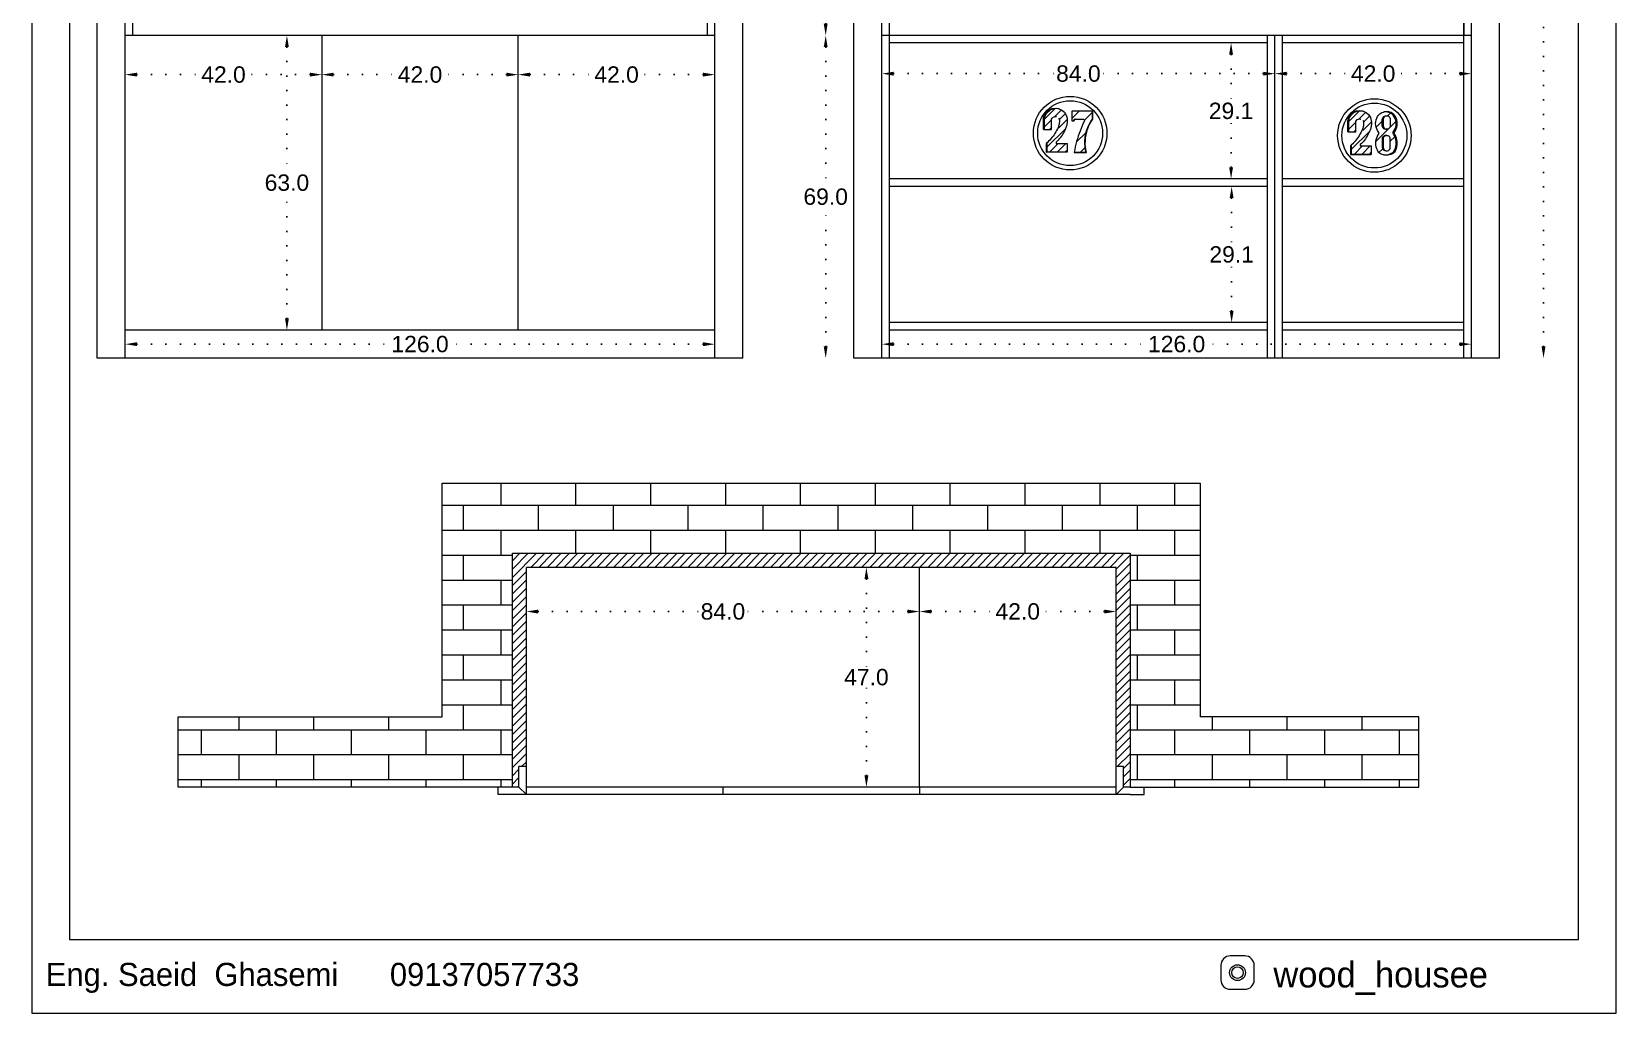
# Model space of a CAD drawing. Header units: inches. Extents: x 9 to 3530, y 10 to 1401.
# Drawn here: x 281.4 to 620.1, y 33.4 to 243.3 of the extents above; entities that cross this region are included whole.
import ezdxf

# ---------------------------------------------------------------- set-up
doc = ezdxf.new("R2010")
doc.units = ezdxf.units.IN
doc.header["$MEASUREMENT"] = 0
doc.linetypes.add('ACAD_ISO07W100', pattern=[3, 0, -3])
doc.styles.get("Standard").update_dxf_attribs({"font": 'arial.ttf'})
doc.dimstyles.get("Standard").update_dxf_attribs({"dimtxt": 3.5, "dimasz": 2.5, "dimexe": 0.18, "dimexo": 0.0625, "dimgap": 0.09, "dimtad": 0, "dimtih": 1, "dimtoh": 1, "dimdec": 1, "dimzin": 0, "dimdsep": 46, "dimtxsty": 'Standard', "dimcen": 0.09, "dimse1": 1, "dimse2": 1, "dimadec": 0, "dimazin": 0, "dimtfac": 1, "dimtdec": 1, "dimtix": 1, "dimtofl": 0, "dimtmove": 0, "dimatfit": 3, "dimfxl": 1, "dimtolj": 1, "dimtzin": 0, "dimarcsym": 0})

# ---------------------------------------------------------------- blocks, each defined once
blk = doc.blocks.new('*D97')
at = {"color": 0, "linetype": 'ACAD_ISO07W100', "lineweight": -2, "transparency": 16777216}
for p, q in [((335.97, 239.97), (335.97, 212.85)), ((335.97, 181.97), (335.97, 209.09))]:
    blk.add_line(p, q, dxfattribs=at)
at = {"color": 0, "transparency": 16777216}
for points in [[(335.56, 239.97), (336.39, 239.97), (335.97, 242.47)], [(335.56, 181.97), (336.39, 181.97), (335.97, 179.47)]]:
    blk.add_solid(points, dxfattribs=at)
at = {"layer": 'Defpoints', "color": 0, "transparency": 16777216}
for p in [(335.97, 242.47), (343.42, 242.47), (343.42, 179.47)]:
    blk.add_point(p, dxfattribs=at)
at = {"color": 0, "lineweight": 20, "transparency": 16777216, "insert": (335.97, 210.97), "char_height": 3.5, "attachment_point": 5}
blk.add_mtext('\\A1;63.0', dxfattribs=at)
blk = doc.blocks.new('*D98')
at = {"color": 0, "linetype": 'ACAD_ISO07W100', "lineweight": -2, "transparency": 16777216}
for p, q in [((303.92, 176.45), (358.59, 176.45)), ((424.92, 176.45), (370.24, 176.45))]:
    blk.add_line(p, q, dxfattribs=at)
at = {"color": 0, "transparency": 16777216}
for points in [[(303.92, 176.86), (303.92, 176.03), (301.42, 176.45)], [(424.92, 176.86), (424.92, 176.03), (427.42, 176.45)]]:
    blk.add_solid(points, dxfattribs=at)
at = {"layer": 'Defpoints', "color": 0, "transparency": 16777216}
for p in [(301.42, 179.47), (427.42, 179.47), (427.42, 176.45)]:
    blk.add_point(p, dxfattribs=at)
at = {"color": 0, "lineweight": 20, "transparency": 16777216, "insert": (364.42, 176.45), "char_height": 3.5, "attachment_point": 5}
blk.add_mtext('\\A1;126.0', dxfattribs=at)
blk = doc.blocks.new('*D99')
at = {"color": 0, "linetype": 'ACAD_ISO07W100', "lineweight": -2, "transparency": 16777216}
for p, q in [((303.92, 234.08), (317.72, 234.08)), ((340.92, 234.08), (327.12, 234.08))]:
    blk.add_line(p, q, dxfattribs=at)
at = {"color": 0, "transparency": 16777216}
for points in [[(303.92, 234.5), (303.92, 233.67), (301.42, 234.08)], [(340.92, 234.5), (340.92, 233.67), (343.42, 234.08)]]:
    blk.add_solid(points, dxfattribs=at)
at = {"layer": 'Defpoints', "color": 0, "transparency": 16777216}
for p in [(343.42, 242.47), (301.42, 234.08), (301.42, 173.47)]:
    blk.add_point(p, dxfattribs=at)
at = {"color": 0, "lineweight": 20, "transparency": 16777216, "insert": (322.42, 234.08), "char_height": 3.5, "attachment_point": 5}
blk.add_mtext('\\A1;42.0', dxfattribs=at)
blk = doc.blocks.new('*D100')
at = {"color": 0, "linetype": 'ACAD_ISO07W100', "lineweight": -2, "transparency": 16777216}
for p, q in [((345.92, 234.08), (359.72, 234.08)), ((382.92, 234.08), (369.12, 234.08))]:
    blk.add_line(p, q, dxfattribs=at)
at = {"color": 0, "transparency": 16777216}
for points in [[(345.92, 234.5), (345.92, 233.67), (343.42, 234.08)], [(382.92, 234.5), (382.92, 233.67), (385.42, 234.08)]]:
    blk.add_solid(points, dxfattribs=at)
at = {"layer": 'Defpoints', "color": 0, "transparency": 16777216}
for p in [(343.42, 242.47), (385.42, 242.47), (343.42, 234.08)]:
    blk.add_point(p, dxfattribs=at)
at = {"color": 0, "lineweight": 20, "transparency": 16777216, "insert": (364.42, 234.08), "char_height": 3.5, "attachment_point": 5}
blk.add_mtext('\\A1;42.0', dxfattribs=at)
blk = doc.blocks.new('*D101')
at = {"color": 0, "linetype": 'ACAD_ISO07W100', "lineweight": -2, "transparency": 16777216}
for p, q in [((387.92, 234.08), (401.72, 234.08)), ((424.92, 234.08), (411.12, 234.08))]:
    blk.add_line(p, q, dxfattribs=at)
at = {"color": 0, "transparency": 16777216}
for points in [[(387.92, 234.5), (387.92, 233.67), (385.42, 234.08)], [(424.92, 234.5), (424.92, 233.67), (427.42, 234.08)]]:
    blk.add_solid(points, dxfattribs=at)
at = {"layer": 'Defpoints', "color": 0, "transparency": 16777216}
for p in [(385.42, 242.47), (385.42, 234.08), (427.42, 173.47)]:
    blk.add_point(p, dxfattribs=at)
at = {"color": 0, "lineweight": 20, "transparency": 16777216, "insert": (406.42, 234.08), "char_height": 3.5, "attachment_point": 5}
blk.add_mtext('\\A1;42.0', dxfattribs=at)
blk = doc.blocks.new('*D106')
at = {"color": 0, "linetype": 'ACAD_ISO07W100', "lineweight": -2, "transparency": 16777216}
for p, q in [((389.65, 119.28), (424.52, 119.28)), ((468.65, 119.28), (433.79, 119.28))]:
    blk.add_line(p, q, dxfattribs=at)
at = {"color": 0, "transparency": 16777216}
for points in [[(389.65, 119.69), (389.65, 118.86), (387.15, 119.28)], [(468.65, 119.69), (468.65, 118.86), (471.15, 119.28)]]:
    blk.add_solid(points, dxfattribs=at)
at = {"layer": 'Defpoints', "color": 0, "transparency": 16777216}
for p in [(387.15, 128.73), (471.15, 128.73), (387.15, 119.28)]:
    blk.add_point(p, dxfattribs=at)
at = {"color": 0, "lineweight": 20, "transparency": 16777216, "insert": (429.15, 119.28), "char_height": 3.5, "attachment_point": 5}
blk.add_mtext('\\A1;84.0', dxfattribs=at)
blk = doc.blocks.new('*D107')
at = {"color": 0, "linetype": 'ACAD_ISO07W100', "lineweight": -2, "transparency": 16777216}
for p, q in [((473.65, 119.28), (487.45, 119.28)), ((510.65, 119.28), (496.85, 119.28))]:
    blk.add_line(p, q, dxfattribs=at)
at = {"color": 0, "transparency": 16777216}
for points in [[(473.65, 119.69), (473.65, 118.86), (471.15, 119.28)], [(510.65, 119.69), (510.65, 118.86), (513.15, 119.28)]]:
    blk.add_solid(points, dxfattribs=at)
at = {"layer": 'Defpoints', "color": 0, "transparency": 16777216}
for p in [(471.15, 128.73), (513.15, 128.73), (471.15, 119.28)]:
    blk.add_point(p, dxfattribs=at)
at = {"color": 0, "lineweight": 20, "transparency": 16777216, "insert": (492.15, 119.28), "char_height": 3.5, "attachment_point": 5}
blk.add_mtext('\\A1;42.0', dxfattribs=at)
blk = doc.blocks.new('*D108')
at = {"color": 0, "linetype": 'ACAD_ISO07W100', "lineweight": -2, "transparency": 16777216}
for p, q in [((459.81, 126.23), (459.81, 107.11)), ((459.81, 84.23), (459.81, 103.36))]:
    blk.add_line(p, q, dxfattribs=at)
at = {"color": 0, "transparency": 16777216}
for points in [[(459.4, 126.23), (460.23, 126.23), (459.81, 128.73)], [(459.4, 84.23), (460.23, 84.23), (459.81, 81.73)]]:
    blk.add_solid(points, dxfattribs=at)
at = {"layer": 'Defpoints', "color": 0, "transparency": 16777216}
for p in [(459.81, 128.73), (471.15, 128.73), (471.15, 81.73)]:
    blk.add_point(p, dxfattribs=at)
at = {"color": 0, "lineweight": 20, "transparency": 16777216, "insert": (459.81, 105.23), "char_height": 3.5, "attachment_point": 5}
blk.add_mtext('\\A1;47.0', dxfattribs=at)
blk = doc.blocks.new('*D115')
at = {"color": 0, "linetype": 'ACAD_ISO07W100', "lineweight": -2, "transparency": 16777216}
for p, q in [((465.61, 176.45), (520.29, 176.45)), ((586.61, 176.45), (531.94, 176.45))]:
    blk.add_line(p, q, dxfattribs=at)
at = {"color": 0, "transparency": 16777216}
for points in [[(465.61, 176.86), (465.61, 176.03), (463.11, 176.45)], [(586.61, 176.86), (586.61, 176.03), (589.11, 176.45)]]:
    blk.add_solid(points, dxfattribs=at)
at = {"layer": 'Defpoints', "color": 0, "transparency": 16777216}
for p in [(463.11, 179.47), (589.11, 179.47), (589.11, 176.45)]:
    blk.add_point(p, dxfattribs=at)
at = {"color": 0, "lineweight": 20, "transparency": 16777216, "insert": (526.11, 176.45), "char_height": 3.5, "attachment_point": 5}
blk.add_mtext('\\A1;126.0', dxfattribs=at)
blk = doc.blocks.new('*D122')
at = {"color": 0, "linetype": 'ACAD_ISO07W100', "lineweight": -2, "transparency": 16777216}
for p, q in [((537.86, 207.67), (537.86, 197.5)), ((537.86, 183.57), (537.86, 193.74))]:
    blk.add_line(p, q, dxfattribs=at)
at = {"color": 0, "transparency": 16777216}
for points in [[(537.44, 207.67), (538.28, 207.67), (537.86, 210.17)], [(537.44, 183.57), (538.28, 183.57), (537.86, 181.07)]]:
    blk.add_solid(points, dxfattribs=at)
at = {"layer": 'Defpoints', "color": 0, "transparency": 16777216}
for p in [(464.71, 210.17), (464.71, 181.07), (537.86, 181.07)]:
    blk.add_point(p, dxfattribs=at)
at = {"color": 0, "lineweight": 20, "transparency": 16777216, "insert": (537.86, 195.62), "char_height": 3.5, "attachment_point": 5}
blk.add_mtext('\\A1;29.1', dxfattribs=at)
blk = doc.blocks.new('*D124')
at = {"color": 0, "linetype": 'ACAD_ISO07W100', "lineweight": -2, "transparency": 16777216}
for p, q in [((537.74, 238.37), (537.74, 228.2)), ((537.74, 214.27), (537.74, 224.44))]:
    blk.add_line(p, q, dxfattribs=at)
at = {"color": 0, "transparency": 16777216}
for points in [[(537.33, 238.37), (538.16, 238.37), (537.74, 240.87)], [(537.33, 214.27), (538.16, 214.27), (537.74, 211.77)]]:
    blk.add_solid(points, dxfattribs=at)
at = {"layer": 'Defpoints', "color": 0, "transparency": 16777216}
for p in [(464.71, 240.87), (464.71, 211.77), (537.74, 211.77)]:
    blk.add_point(p, dxfattribs=at)
at = {"color": 0, "lineweight": 20, "transparency": 16777216, "insert": (537.74, 226.32), "char_height": 3.5, "attachment_point": 5}
blk.add_mtext('\\A1;29.1', dxfattribs=at)
blk = doc.blocks.new('*D125')
at = {"color": 0, "linetype": 'ACAD_ISO07W100', "lineweight": -2, "transparency": 16777216}
for p, q in [((451.11, 239.97), (451.11, 209.85)), ((451.11, 175.97), (451.11, 206.09))]:
    blk.add_line(p, q, dxfattribs=at)
at = {"color": 0, "transparency": 16777216}
for points in [[(450.69, 239.97), (451.52, 239.97), (451.11, 242.47)], [(450.69, 175.97), (451.52, 175.97), (451.11, 173.47)]]:
    blk.add_solid(points, dxfattribs=at)
at = {"layer": 'Defpoints', "color": 0, "transparency": 16777216}
for p in [(451.11, 242.47), (463.11, 242.47), (457.11, 173.47)]:
    blk.add_point(p, dxfattribs=at)
at = {"color": 0, "lineweight": 20, "transparency": 16777216, "insert": (451.11, 207.97), "char_height": 3.5, "attachment_point": 5}
blk.add_mtext('\\A1;69.0', dxfattribs=at)
blk = doc.blocks.new('*D126')
at = {"color": 0, "linetype": 'ACAD_ISO07W100', "lineweight": -2, "transparency": 16777216}
for p, q in [((451.11, 397.97), (451.11, 323.35)), ((451.11, 244.97), (451.11, 319.59))]:
    blk.add_line(p, q, dxfattribs=at)
at = {"color": 0, "transparency": 16777216}
for points in [[(450.69, 397.97), (451.52, 397.97), (451.11, 400.47)], [(450.69, 244.97), (451.52, 244.97), (451.11, 242.47)]]:
    blk.add_solid(points, dxfattribs=at)
at = {"layer": 'Defpoints', "color": 0, "transparency": 16777216}
for p in [(451.11, 400.47), (463.11, 400.47), (463.11, 242.47)]:
    blk.add_point(p, dxfattribs=at)
at = {"color": 0, "lineweight": 20, "transparency": 16777216, "insert": (451.11, 321.47), "char_height": 3.5, "attachment_point": 5}
blk.add_mtext('\\A1;158.0', dxfattribs=at)
blk = doc.blocks.new('*D129')
at = {"color": 0, "linetype": 'ACAD_ISO07W100', "lineweight": -2, "transparency": 16777216}
for p, q in [((604.51, 453.97), (604.51, 316.85)), ((604.51, 175.97), (604.51, 313.09))]:
    blk.add_line(p, q, dxfattribs=at)
at = {"color": 0, "transparency": 16777216}
for points in [[(604.09, 453.97), (604.93, 453.97), (604.51, 456.47)], [(604.09, 175.97), (604.93, 175.97), (604.51, 173.47)]]:
    blk.add_solid(points, dxfattribs=at)
at = {"layer": 'Defpoints', "color": 0, "transparency": 16777216}
for p in [(595.11, 456.47), (604.51, 456.47), (595.11, 173.47)]:
    blk.add_point(p, dxfattribs=at)
at = {"color": 0, "lineweight": 20, "transparency": 16777216, "insert": (604.51, 314.97), "char_height": 3.5, "attachment_point": 5}
blk.add_mtext('\\A1;283.0', dxfattribs=at)
blk = doc.blocks.new('*D132')
at = {"color": 0, "linetype": 'ACAD_ISO07W100', "lineweight": -2, "transparency": 16777216}
for p, q in [((465.61, 234.29), (500.48, 234.29)), ((544.61, 234.29), (509.75, 234.29))]:
    blk.add_line(p, q, dxfattribs=at)
at = {"color": 0, "transparency": 16777216}
for points in [[(465.61, 234.7), (465.61, 233.87), (463.11, 234.29)], [(544.61, 234.7), (544.61, 233.87), (547.11, 234.29)]]:
    blk.add_solid(points, dxfattribs=at)
at = {"layer": 'Defpoints', "color": 0, "transparency": 16777216}
for p in [(547.11, 242.47), (547.11, 234.29), (463.11, 173.47)]:
    blk.add_point(p, dxfattribs=at)
at = {"color": 0, "lineweight": 20, "transparency": 16777216, "insert": (505.11, 234.29), "char_height": 3.5, "attachment_point": 5}
blk.add_mtext('\\A1;84.0', dxfattribs=at)
blk = doc.blocks.new('*D133')
at = {"color": 0, "linetype": 'ACAD_ISO07W100', "lineweight": -2, "transparency": 16777216}
for p, q in [((549.61, 234.29), (563.41, 234.29)), ((586.61, 234.29), (572.81, 234.29))]:
    blk.add_line(p, q, dxfattribs=at)
at = {"color": 0, "transparency": 16777216}
for points in [[(549.61, 234.7), (549.61, 233.87), (547.11, 234.29)], [(586.61, 234.7), (586.61, 233.87), (589.11, 234.29)]]:
    blk.add_solid(points, dxfattribs=at)
at = {"layer": 'Defpoints', "color": 0, "transparency": 16777216}
for p in [(547.11, 242.47), (589.11, 234.29), (589.11, 173.47)]:
    blk.add_point(p, dxfattribs=at)
at = {"color": 0, "lineweight": 20, "transparency": 16777216, "insert": (568.11, 234.29), "char_height": 3.5, "attachment_point": 5}
blk.add_mtext('\\A1;42.0', dxfattribs=at)

msp = doc.modelspace()

# ---------------------------------------------------------------- hatches: boundary and pattern name
at = {"lineweight": 20}
h = msp.add_hatch(dxfattribs=at)
h.set_pattern_fill('ANSI31', color=256, scale=9.218651)
h.set_pattern_definition([(45, (-137.534, 795.0799), (-0.8148213, 0.8148213), [])])
h.paths.add_polyline_path([(502.69, 219.34), (500.33, 219.34), (500.33, 219.61), (500.57, 219.84), (500.81, 220.08), (501.03, 220.33), (501.24, 220.59), (501.44, 220.85), (501.62, 221.13), (501.8, 221.41), (501.97, 221.7), (502.12, 221.99), (502.26, 222.29), (502.39, 222.6), (502.43, 222.72), (502.51, 222.91), (502.57, 223.11), (502.62, 223.31), (502.66, 223.51), (502.69, 223.71), (502.72, 223.92), (502.73, 224.12), (502.72, 224.33), (502.71, 224.53), (502.69, 224.74), (502.49, 225.43), (502.11, 226.04), (501.56, 226.52), (500.97, 226.79), (500.35, 226.88), (499.64, 226.78), (498.99, 226.48), (498.45, 226.01), (498.07, 225.4), (497.87, 224.71), (497.88, 224), (497.88, 222.35), (499.36, 222.35), (499.36, 224.52), (499.49, 224.78), (499.69, 224.96), (499.92, 225.08), (500.19, 225.12), (500.35, 225.1), (500.45, 225.08), (500.46, 225.08), (500.61, 225.05), (500.85, 224.94), (501.04, 224.75), (501.16, 224.52), (501.21, 224.26), (501.21, 224.09), (501.2, 223.92), (501.19, 223.76), (501.16, 223.59), (501.13, 223.43), (501.09, 223.27), (501.04, 223.11), (500.99, 222.95), (500.92, 222.79), (500.85, 222.64), (500.78, 222.47), (500.61, 222.15), (500.44, 221.83), (500.26, 221.53), (500.06, 221.23), (499.86, 220.94), (499.64, 220.65), (499.41, 220.38), (499.17, 220.11), (498.92, 219.85), (498.67, 219.6), (498.4, 219.37), (498.4, 217.54), (502.69, 217.54)])
h = msp.add_hatch(dxfattribs=at)
h.set_pattern_fill('ANSI31', color=256, scale=17)
h.set_pattern_definition([(45, (-474.6085, 1109.597), (-1.502602, 1.502602), [])])
h.paths.add_polyline_path([(506.49, 220.57), (506.59, 221.18), (506.73, 221.79), (506.91, 222.38), (507.13, 222.95), (507.4, 223.51), (507.7, 224.05), (508.04, 224.57), (508.04, 226.24), (503.71, 226.24), (503.71, 224.21), (504.09, 224.21), (504.1, 224.26), (504.13, 224.36), (504.18, 224.44), (504.26, 224.51), (504.35, 224.55), (504.38, 224.56), (504.33, 224.54), (504.28, 224.52), (504.24, 224.49), (504.2, 224.46), (504.17, 224.42), (504.14, 224.38), (504.12, 224.33), (504.1, 224.28), (504.09, 224.23), (504.09, 224.21), (504.23, 224.21), (504.23, 224.28), (504.26, 224.38), (504.32, 224.46), (504.4, 224.53), (504.49, 224.58), (504.56, 224.59), (504.61, 224.59), (506.07, 224.59), (506.16, 224.58), (506.25, 224.53), (506.33, 224.46), (506.38, 224.38), (506.42, 224.28), (506.42, 224.21), (506.16, 223.67), (505.92, 223.13), (505.69, 222.58), (505.47, 222.03), (505.27, 221.48), (505.08, 220.91), (504.9, 220.35), (504.74, 219.78), (504.59, 219.2), (504.45, 218.62), (504.33, 218.04), (504.23, 217.5), (506.66, 217.5), (506.54, 218.11), (506.46, 218.72), (506.43, 219.34), (506.44, 219.96)])
h = msp.add_hatch(dxfattribs=at)
h.set_pattern_fill('ANSI31', color=256, scale=9.218651)
h.set_pattern_definition([(45, (-72.5195, 794.5734), (-0.8148213, 0.8148213), [])])
h.paths.add_polyline_path([(567.71, 218.83), (565.35, 218.83), (565.35, 219.11), (565.59, 219.34), (565.82, 219.58), (566.04, 219.82), (566.25, 220.08), (566.45, 220.35), (566.64, 220.62), (566.82, 220.9), (566.98, 221.19), (567.14, 221.49), (567.28, 221.79), (567.41, 222.09), (567.45, 222.21), (567.52, 222.41), (567.58, 222.6), (567.64, 222.8), (567.68, 223), (567.71, 223.21), (567.73, 223.41), (567.74, 223.61), (567.74, 223.82), (567.73, 224.03), (567.71, 224.23), (567.51, 224.93), (567.12, 225.54), (566.58, 226.01), (565.98, 226.28), (565.37, 226.37), (564.66, 226.27), (564.01, 225.97), (563.47, 225.5), (563.08, 224.9), (562.89, 224.21), (562.89, 223.49), (562.89, 221.84), (564.37, 221.84), (564.37, 224.01), (564.51, 224.27), (564.7, 224.46), (564.94, 224.57), (565.2, 224.62), (565.37, 224.59), (565.47, 224.57), (565.47, 224.57), (565.63, 224.55), (565.86, 224.43), (566.05, 224.25), (566.18, 224.01), (566.22, 223.75), (566.22, 223.59), (566.22, 223.42), (566.2, 223.25), (566.18, 223.09), (566.14, 222.92), (566.1, 222.76), (566.06, 222.6), (566, 222.44), (565.94, 222.29), (565.87, 222.13), (565.79, 221.96), (565.63, 221.64), (565.46, 221.33), (565.27, 221.02), (565.08, 220.72), (564.87, 220.43), (564.65, 220.15), (564.42, 219.87), (564.19, 219.6), (563.94, 219.35), (563.68, 219.1), (563.41, 218.86), (563.41, 217.04), (567.71, 217.04)])
h = msp.add_hatch(dxfattribs=at)
h.set_pattern_fill('ANSI31', color=256, scale=17)
h.set_pattern_definition([(45, (-396.243, 1109.0518), (-1.502602, 1.502602), [])])
h.paths.add_polyline_path([(572.35, 221.76), (572.39, 221.81), (572.61, 222.13), (572.79, 222.47), (572.92, 222.84), (572.99, 223.22), (573.02, 223.6), (572.99, 223.99), (572.92, 224.37), (572.79, 224.73), (572.61, 225.07), (572.39, 225.39), (572.13, 225.68), (571.69, 225.92), (571.22, 226.07), (570.72, 226.12), (570.34, 226.08), (569.96, 225.96), (569.52, 225.72), (569.26, 225.43), (569.03, 225.11), (568.86, 224.76), (568.73, 224.39), (568.65, 224.01), (568.62, 223.62), (568.65, 223.23), (568.73, 222.85), (568.86, 222.48), (569.03, 222.13), (569.26, 221.81), (569.3, 221.76), (569.3, 221.53), (569.1, 221.21), (568.93, 220.88), (568.8, 220.53), (568.7, 220.17), (568.64, 219.8), (568.62, 219.42), (568.64, 219.05), (568.7, 218.68), (568.8, 218.32), (568.93, 217.97), (569.1, 217.64), (569.36, 217.42), (569.64, 217.23), (569.95, 217.09), (570.24, 216.99), (570.38, 216.96), (570.72, 216.94), (571.06, 216.96), (571.39, 217.03), (571.7, 217.13), (572.01, 217.28), (572.29, 217.46), (572.55, 217.68), (572.71, 218.01), (572.85, 218.35), (572.94, 218.71), (573, 219.08), (573.02, 219.45), (573, 219.82), (572.94, 220.18), (572.85, 220.54), (572.71, 220.89), (572.55, 221.22), (572.35, 221.53)])
h.paths.add_polyline_path([(571.31, 220.99), (571.45, 220.92), (571.57, 220.82), (571.67, 220.7), (571.75, 220.57), (571.75, 218.52), (571.72, 218.33), (571.65, 218.15), (571.53, 218), (571.38, 217.88), (571.2, 217.81), (571.01, 217.79), (570.82, 217.81), (570.6, 217.85), (570.42, 217.92), (570.27, 218.04), (570.15, 218.19), (570.08, 218.36), (570.05, 218.55), (570.05, 220.58), (570.13, 220.71), (570.23, 220.83), (570.35, 220.93), (570.49, 221), (570.63, 221.04), (570.78, 221.05), (571.01, 221.05), (571.16, 221.03)], flags=16)
h.paths.add_polyline_path([(571.2, 222.45), (571.01, 222.43), (570.78, 222.42), (570.6, 222.44), (570.42, 222.52), (570.27, 222.63), (570.15, 222.78), (570.08, 222.96), (570.05, 223.15), (570.05, 224.5), (570.08, 224.69), (570.15, 224.87), (570.27, 225.02), (570.42, 225.13), (570.6, 225.21), (570.82, 225.24), (571.01, 225.27), (571.2, 225.24), (571.38, 225.17), (571.53, 225.05), (571.65, 224.9), (571.72, 224.72), (571.75, 224.53), (571.75, 223.16), (571.72, 222.97), (571.65, 222.79), (571.53, 222.64), (571.38, 222.52)], flags=16)
h = msp.add_hatch(dxfattribs=at)
h.set_pattern_fill('AR-BRSTD', color=256, scale=2)
h.set_pattern_definition([(0, (85.737, -23.3346), (0, 5.334), []), (90, (85.737, -23.335), (-8, 5.334), [5.334, -5.334])])
h.paths.add_polyline_path([(531.15, 96.73), (531.15, 146.73), (369.15, 146.73), (369.15, 96.73), (312.72, 96.73), (312.72, 81.73), (384.15, 81.73), (384.15, 131.73), (516.15, 131.73), (516.15, 81.73), (577.84, 81.73), (577.84, 96.73)])
h = msp.add_hatch(dxfattribs=at)
h.set_pattern_fill('ANSI31', color=256, scale=10)
h.set_pattern_definition([(45, (85.7371, -23.3346), (-0.8838835, 0.8838835), [])])
h.paths.add_polyline_path([(513.15, 128.73), (513.15, 86.13), (514.75, 86.13), (514.75, 81.73), (516.15, 81.73), (516.15, 131.73), (384.15, 131.73), (384.15, 81.73), (385.55, 81.73), (385.55, 86.13), (387.15, 86.13), (387.15, 128.73)])

# ---------------------------------------------------------------- linework, layer by layer
for p, q in [((295.42, 173.47), (295.42, 456.47)), ((301.42, 173.47), (301.42, 456.47)), ((427.42, 173.47), (427.42, 456.47)), ((433.42, 173.47), (433.42, 456.47)), ((457.11, 173.47), (457.11, 456.47)), ((463.11, 173.47), (463.11, 456.47)), ((589.11, 173.47), (589.11, 456.47)), ((595.11, 173.47), (595.11, 456.47)), ((303.02, 242.47), (303.02, 400.47)), ((425.82, 242.47), (425.82, 400.47)), ((464.71, 242.47), (464.71, 400.47)), ((427.42, 242.47), (301.42, 242.47)), ((343.42, 242.47), (343.42, 179.47)), ((385.42, 179.47), (385.42, 242.47)), ((589.11, 242.47), (463.11, 242.47)), ((464.71, 173.47), (464.71, 242.47)), ((545.51, 240.87), (464.71, 240.87)), ((545.51, 173.47), (545.51, 242.47)), ((547.11, 173.47), (547.11, 242.47)), ((548.71, 173.47), (548.71, 242.47)), ((587.51, 240.87), (548.71, 240.87)), ((587.51, 173.47), (587.51, 242.47)), ((570.85, 221.03), (570.71, 220.99)), ((571.01, 221.05), (570.85, 221.03)), ((504.23, 217.5), (506.66, 217.5)), ((545.51, 211.77), (464.71, 211.77)), ((545.51, 210.17), (464.71, 210.17)), ((587.51, 211.77), (548.71, 211.77)), ((587.51, 210.17), (548.71, 210.17)), ((545.51, 181.07), (464.71, 181.07)), ((587.51, 181.07), (548.71, 181.07)), ((427.42, 179.47), (301.42, 179.47)), ((545.51, 179.47), (464.71, 179.47)), ((587.51, 179.47), (548.71, 179.47)), ((433.42, 173.47), (295.42, 173.47)), ((595.11, 173.47), (457.11, 173.47)), ((369.15, 96.73), (369.15, 146.73)), ((369.15, 146.73), (531.15, 146.73)), ((531.15, 146.73), (531.15, 96.73)), ((384.15, 81.73), (384.15, 131.73)), ((384.15, 131.73), (516.15, 131.73)), ((387.15, 80.13), (387.15, 128.73)), ((513.15, 128.73), (387.15, 128.73)), ((471.15, 81.73), (471.15, 128.73)), ((513.15, 80.13), (513.15, 128.73)), ((516.15, 131.73), (516.15, 81.73)), ((312.72, 81.73), (312.72, 96.73)), ((312.72, 96.73), (369.15, 96.73)), ((577.84, 96.73), (531.15, 96.73)), ((577.84, 81.73), (577.84, 96.73)), ((385.55, 81.73), (385.55, 86.13)), ((387.15, 86.13), (385.55, 86.13)), ((514.75, 86.13), (513.15, 86.13)), ((514.75, 81.73), (514.75, 86.13)), ((384.15, 81.73), (312.72, 81.73)), ((381.15, 80.13), (381.15, 81.73)), ((385.55, 81.73), (384.15, 81.73)), ((385.55, 81.73), (387.15, 80.13)), ((513.15, 81.73), (387.15, 81.73)), ((429.15, 81.73), (429.15, 80.13)), ((471.15, 81.73), (471.15, 80.13)), ((514.75, 81.73), (513.15, 80.13)), ((516.15, 81.73), (514.75, 81.73)), ((516.15, 81.73), (577.84, 81.73)), ((519.15, 80.13), (519.15, 81.73)), ((384.15, 80.13), (381.15, 80.13)), ((516.15, 80.13), (384.15, 80.13)), ((516.15, 80.13), (519.15, 80.13))]:
    msp.add_line(p, q, dxfattribs=at)
msp.add_line((587.51, 242.47), (587.51, 400.47))
for points in [[(281.43, 512.3), (281.43, 33.37), (620.07, 33.37), (620.07, 512.3)], [(289.49, 504.23), (289.49, 49.14), (612, 49.14), (612, 504.23)], [(570.6, 222.44), (570.42, 222.52), (570.27, 222.63), (570.15, 222.78), (570.08, 222.96), (570.05, 223.15), (570.05, 224.5), (570.08, 224.69), (570.15, 224.87), (570.27, 225.02), (570.42, 225.13), (570.6, 225.21), (570.82, 225.24), (571.01, 225.27), (571.2, 225.24), (571.38, 225.17), (571.53, 225.05), (571.65, 224.9), (571.72, 224.72), (571.75, 224.53), (571.75, 223.16), (571.72, 222.97), (571.65, 222.79), (571.53, 222.64), (571.38, 222.52), (571.2, 222.45), (571.01, 222.43), (570.78, 222.42)], [(571.53, 218), (571.65, 218.15), (571.72, 218.33), (571.75, 218.52), (571.75, 220.57), (571.67, 220.7), (571.57, 220.82), (571.45, 220.92), (571.31, 220.99), (571.16, 221.03), (571.01, 221.05), (570.78, 221.05), (570.63, 221.04), (570.49, 221), (570.35, 220.93), (570.23, 220.83), (570.13, 220.71), (570.05, 220.58), (570.05, 218.55), (570.08, 218.36), (570.15, 218.19), (570.27, 218.04), (570.42, 217.92), (570.6, 217.85), (570.82, 217.81), (571.01, 217.79), (571.2, 217.81), (571.38, 217.88)]]:
    msp.add_lwpolyline(points, close=True, dxfattribs=at)
for points in [[(497.69, 222.35), (497.69, 224.01), (497.68, 224.74), (497.88, 225.43), (498.27, 226.04), (498.82, 226.52), (499.47, 226.82), (500.19, 226.92), (500.9, 226.82), (500.97, 226.79), (501.56, 226.52), (502.11, 226.04), (502.49, 225.43), (502.69, 224.74), (502.71, 224.53), (502.72, 224.33), (502.73, 224.12), (502.72, 223.92), (502.69, 223.71), (502.66, 223.51), (502.62, 223.31), (502.57, 223.11), (502.51, 222.91), (502.43, 222.72), (502.39, 222.6), (502.26, 222.29), (502.12, 221.99), (501.97, 221.7), (501.8, 221.41), (501.62, 221.13), (501.44, 220.85), (501.24, 220.59), (501.03, 220.33), (500.81, 220.08), (500.57, 219.84), (500.33, 219.61), (500.33, 219.34), (502.69, 219.34), (502.69, 217.54), (502.69, 217.49), (498.22, 217.49)], [(497.69, 222.35), (497.88, 222.35), (499.36, 222.35), (499.36, 224.47), (499.37, 224.54), (499.5, 224.78), (499.69, 224.96), (499.93, 225.08), (500.19, 225.12), (500.35, 225.1), (500.45, 225.08), (500.46, 225.08)], [(497.88, 222.35), (497.88, 224), (497.87, 224.71), (498.07, 225.4), (498.45, 226.01), (498.99, 226.48), (499.64, 226.78), (500.35, 226.88), (500.97, 226.79)], [(500.88, 224.78), (501.01, 224.54), (501.05, 224.28), (501.05, 224.11), (501.05, 223.94), (501.03, 223.77), (501.01, 223.6), (500.97, 223.44), (500.93, 223.27), (500.89, 223.11), (500.83, 222.95), (500.77, 222.8), (500.69, 222.64), (500.62, 222.47), (500.45, 222.15), (500.28, 221.83), (500.09, 221.52), (499.9, 221.22), (499.69, 220.92), (499.47, 220.64), (499.24, 220.36), (499, 220.09), (498.75, 219.83), (498.49, 219.58), (498.22, 219.34), (498.22, 217.49), (498.4, 217.54), (502.69, 217.54)], [(508.21, 226.28), (508.04, 226.24), (503.71, 226.24)], [(508.04, 226.24), (508.04, 224.57), (507.7, 224.05), (507.4, 223.51), (507.13, 222.95), (506.91, 222.38), (506.73, 221.79), (506.59, 221.18), (506.49, 220.57), (506.44, 219.96), (506.43, 219.34), (506.46, 218.72), (506.54, 218.11), (506.66, 217.5), (506.82, 217.46), (506.7, 218.07), (506.62, 218.69), (506.59, 219.31), (506.6, 219.94), (506.65, 220.56), (506.75, 221.18), (506.89, 221.78), (507.08, 222.38), (507.3, 222.96), (507.56, 223.53), (507.87, 224.07), (508.21, 224.59), (508.21, 226.28), (503.71, 226.28), (503.71, 226.24), (503.71, 224.21), (504.09, 224.21), (504.23, 224.21), (504.23, 224.26), (504.24, 224.31), (504.26, 224.35), (504.28, 224.4), (504.31, 224.44), (504.34, 224.48), (504.38, 224.51), (504.42, 224.54), (504.47, 224.57), (504.51, 224.58), (504.56, 224.59), (504.61, 224.59), (506.04, 224.59), (506.09, 224.59), (506.14, 224.58), (506.18, 224.57), (506.23, 224.54), (506.27, 224.51), (506.31, 224.48), (506.34, 224.44), (506.37, 224.4), (506.39, 224.35), (506.41, 224.31), (506.42, 224.26), (506.42, 224.21), (506.16, 223.67), (505.92, 223.13), (505.69, 222.58), (505.47, 222.03), (505.27, 221.48), (505.08, 220.91), (504.9, 220.35), (504.74, 219.78), (504.59, 219.2), (504.45, 218.62), (504.33, 218.04), (504.23, 217.5), (504.23, 217.46), (506.82, 217.46)], [(504.43, 224.57), (504.38, 224.56), (504.33, 224.54), (504.28, 224.52), (504.24, 224.49), (504.2, 224.46), (504.17, 224.42), (504.14, 224.38), (504.12, 224.33), (504.1, 224.28), (504.09, 224.23), (504.09, 224.21)], [(562.71, 221.84), (562.71, 223.51), (562.7, 224.23), (562.9, 224.93), (563.28, 225.54), (563.83, 226.01), (564.49, 226.31), (565.2, 226.42), (565.92, 226.31), (565.98, 226.28), (566.58, 226.01), (567.12, 225.54), (567.51, 224.93), (567.71, 224.23), (567.73, 224.03), (567.74, 223.82), (567.74, 223.61), (567.73, 223.41), (567.71, 223.21), (567.68, 223), (567.64, 222.8), (567.58, 222.6), (567.52, 222.41), (567.45, 222.21), (567.41, 222.09), (567.28, 221.79), (567.14, 221.49), (566.98, 221.19), (566.82, 220.9), (566.64, 220.62), (566.45, 220.35), (566.25, 220.08), (566.04, 219.82), (565.82, 219.58), (565.59, 219.34), (565.35, 219.11), (565.35, 218.83), (567.71, 218.83), (567.71, 217.04), (567.71, 216.99), (563.23, 216.99)], [(562.71, 221.84), (562.89, 221.84), (564.37, 221.84), (564.37, 223.96), (564.39, 224.04), (564.51, 224.27), (564.7, 224.46), (564.94, 224.58), (565.2, 224.62), (565.37, 224.59), (565.47, 224.58), (565.47, 224.57)], [(562.89, 221.84), (562.89, 223.49), (562.89, 224.21), (563.08, 224.9), (563.47, 225.5), (564.01, 225.97), (564.66, 226.27), (565.37, 226.37), (565.98, 226.28)], [(565.9, 224.27), (566.02, 224.03), (566.07, 223.77), (566.07, 223.6), (566.06, 223.43), (566.04, 223.27), (566.02, 223.1), (565.99, 222.93), (565.95, 222.77), (565.9, 222.61), (565.84, 222.45), (565.78, 222.29), (565.71, 222.14), (565.63, 221.96), (565.47, 221.64), (565.29, 221.32), (565.11, 221.01), (564.91, 220.71), (564.7, 220.42), (564.48, 220.13), (564.25, 219.85), (564.01, 219.58), (563.76, 219.32), (563.5, 219.07), (563.23, 218.83), (563.23, 216.99), (563.41, 217.04), (567.71, 217.04)], [(569.3, 221.53), (569.3, 221.76), (569.26, 221.81), (569.03, 222.13), (568.86, 222.48), (568.73, 222.85), (568.65, 223.23), (568.62, 223.62), (568.65, 224.01), (568.73, 224.39), (568.86, 224.76), (569.03, 225.11), (569.26, 225.43), (569.52, 225.72), (569.96, 225.96), (570.34, 226.08), (570.44, 226.11)], [(570.24, 216.99), (570.38, 216.96), (570.72, 216.94), (571.06, 216.96), (571.39, 217.03), (571.7, 217.13), (572.01, 217.28), (572.29, 217.46), (572.55, 217.68), (572.71, 218.01), (572.85, 218.35), (572.94, 218.71), (573, 219.08), (573.02, 219.45), (573, 219.82), (572.94, 220.18), (572.85, 220.54), (572.71, 220.89), (572.55, 221.22), (572.35, 221.53), (572.35, 221.76), (572.39, 221.81), (572.61, 222.13), (572.79, 222.47), (572.92, 222.84), (572.99, 223.22), (573.02, 223.6), (572.99, 223.99), (572.92, 224.37), (572.79, 224.73), (572.61, 225.07), (572.39, 225.39), (572.13, 225.68), (571.69, 225.92), (571.22, 226.07), (570.72, 226.12), (570.34, 226.08)], [(570.82, 225.24), (570.64, 225.17), (570.49, 225.05), (570.37, 224.9), (570.3, 224.72), (570.27, 224.53), (570.27, 223.16), (570.3, 222.97), (570.37, 222.79), (570.49, 222.64), (570.64, 222.52), (570.82, 222.45), (571.01, 222.43)], [(572.58, 221.53), (572.58, 221.76), (572.63, 221.81), (572.85, 222.13), (573.03, 222.48), (573.16, 222.85), (573.24, 223.23), (573.27, 223.62), (573.24, 224.01), (573.16, 224.39), (573.03, 224.76), (572.85, 225.11), (572.63, 225.43), (572.36, 225.72), (571.93, 225.96), (571.44, 226.11), (570.94, 226.17), (570.44, 226.11)], [(569.3, 221.53), (569.1, 221.21), (568.93, 220.88), (568.8, 220.53), (568.7, 220.17), (568.64, 219.8), (568.62, 219.42), (568.64, 219.05), (568.7, 218.68), (568.8, 218.32), (568.93, 217.97), (569.1, 217.64), (569.36, 217.42), (569.64, 217.23), (569.95, 217.09), (570.24, 216.99), (570.27, 216.98)], [(570.27, 216.98), (570.61, 216.92), (570.94, 216.89), (571.28, 216.92), (571.62, 216.98), (571.94, 217.09), (572.24, 217.23), (572.53, 217.42), (572.79, 217.64), (572.96, 217.97), (573.09, 218.32), (573.19, 218.68), (573.25, 219.05), (573.27, 219.42), (573.25, 219.8), (573.19, 220.17), (573.09, 220.53), (572.96, 220.88), (572.79, 221.21), (572.58, 221.53)], [(570.71, 220.99), (570.57, 220.92), (570.45, 220.82), (570.35, 220.7), (570.27, 220.57), (570.27, 218.52), (570.3, 218.33), (570.37, 218.15), (570.49, 218), (570.64, 217.88), (570.82, 217.81)], [(498.22, 219.34), (498.4, 219.37), (498.4, 217.54)], [(563.23, 218.83), (563.41, 218.86), (563.41, 217.04)]]:
    msp.add_lwpolyline(points, dxfattribs=at)
msp.add_lwpolyline([(537.56, 38.51), (540.67, 38.51, 0.414214), (542.68, 40.52), (542.68, 43.63, 0.414214), (540.67, 45.64), (537.56, 45.64, 0.414214), (535.55, 43.63), (535.55, 40.52, 0.414214)], format="xyb", close=True, dxfattribs=at)
for centre, radius in [((503.35, 221.57), 7.86), ((503.35, 221.57), 6.94), ((568.37, 221.06), 7.86), ((568.37, 221.06), 6.94), ((539.12, 42.07), 1.69), ((539.12, 42.07), 1.24)]:
    msp.add_circle(centre, radius, dxfattribs=at)
for p in [(429.15, 81.73), (471.15, 81.73)]:
    msp.add_point(p, dxfattribs=at)

# ---------------------------------------------------------------- texts
at = {"lineweight": 20, "attachment_point": 1}
for s, width, gutter_width, heights, insert, char_height in [('{\\fPlantagenet Cherokee|b0|i0|c0|p18;^IEng. Saeid  Ghasemi      09137057733}', 218.526, 24.44, [0], (264.64, 44.16), 4.9473), ('{\\fPlantagenet Cherokee|b0|i0|c0|p18;wood_housee}', 1.0787, 27.2, [0.17], (546.78, 44.41), 5.5071)]:
    msp.add_mtext_dynamic_manual_height_columns(s, width=width, gutter_width=gutter_width, heights=heights, dxfattribs=dict(at, insert=insert, char_height=char_height))

# ---------------------------------------------------------------- dimensions: what is measured, and where the dimension line sits
at = {"lineweight": 20}
for base, p1, p2, picture, middle in [((604.51, 456.47), (595.11, 173.47), (595.11, 456.47), '*D129', (604.51, 314.97)), ((451.11, 400.47), (463.11, 242.47), (463.11, 400.47), '*D126', (451.11, 321.47)), ((335.97, 242.47), (343.42, 179.47), (343.42, 242.47), '*D97', (335.97, 210.97)), ((451.11, 242.47), (457.11, 173.47), (463.11, 242.47), '*D125', (451.11, 207.97)), ((537.74, 211.77), (464.71, 240.87), (464.71, 211.77), '*D124', (537.74, 226.32)), ((537.86, 181.07), (464.71, 210.17), (464.71, 181.07), '*D122', (537.86, 195.62)), ((459.81, 128.73), (471.15, 81.73), (471.15, 128.73), '*D108', (459.81, 105.23))]:
    dim = msp.add_linear_dim(base=base, p1=p1, p2=p2, angle=270, dimstyle='Standard', dxfattribs=at)
    dim.commit()
    dim.dimension.update_dxf_attribs({"geometry": picture, "text_midpoint": middle})
for base, p1, p2, picture, middle in [((301.42, 234.08), (343.42, 242.47), (301.42, 173.47), '*D99', (322.42, 234.08)), ((343.42, 234.08), (385.42, 242.47), (343.42, 242.47), '*D100', (364.42, 234.08)), ((385.42, 234.08), (427.42, 173.47), (385.42, 242.47), '*D101', (406.42, 234.08)), ((547.11, 234.29), (463.11, 173.47), (547.11, 242.47), '*D132', (505.11, 234.29)), ((589.11, 234.29), (547.11, 242.47), (589.11, 173.47), '*D133', (568.11, 234.29)), ((427.42, 176.45), (301.42, 179.47), (427.42, 179.47), '*D98', (364.42, 176.45)), ((589.11, 176.45), (463.11, 179.47), (589.11, 179.47), '*D115', (526.11, 176.45)), ((387.15, 119.28), (471.15, 128.73), (387.15, 128.73), '*D106', (429.15, 119.28)), ((471.15, 119.28), (513.15, 128.73), (471.15, 128.73), '*D107', (492.15, 119.28))]:
    dim = msp.add_linear_dim(base=base, p1=p1, p2=p2, dimstyle='Standard', dxfattribs=at)
    dim.commit()
    dim.dimension.update_dxf_attribs({"geometry": picture, "text_midpoint": middle})

doc.saveas('drawing.dxf')
